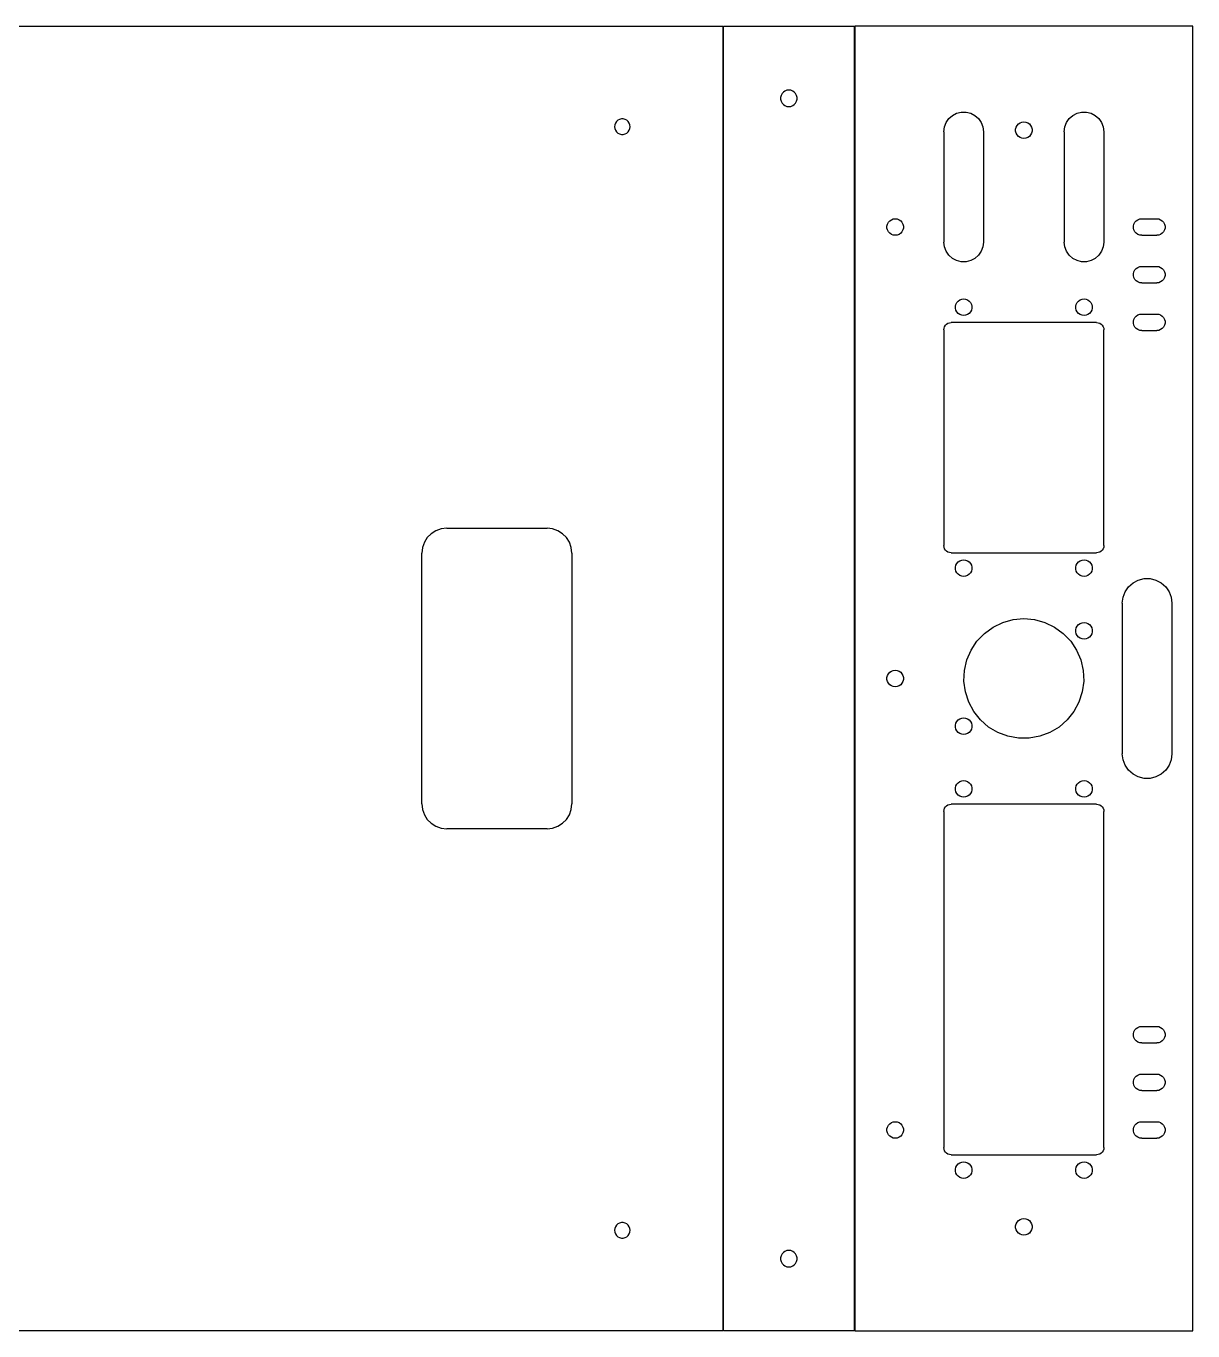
# Model space of a CAD drawing. Extents: x 0 to 990, y 0 to 530.
# Drawn here: x 256.3 to 488.9, y 210.2 to 470.3 of the extents above; entities that cross this region are included whole.
import ezdxf

# ---------------------------------------------------------------- set-up
doc = ezdxf.new("R2010")
doc.units = 0
for name, color, linetype in [('BoxBack_contour', 7, 'CONTINUOUS'), ('BoxBottom_contour', 7, 'CONTINUOUS'), ('BoxFront_contour', 7, 'CONTINUOUS')]:
    doc.layers.add(name, color=color, linetype=linetype)

msp = doc.modelspace()

# ---------------------------------------------------------------- linework, layer by layer
at = {"layer": 'BoxBack_contour'}
for p, q in [((488.9, 470.3), (421.5, 470.3)), ((421.5, 470.3), (421.5, 210.2)), ((488.9, 210.2), (488.9, 470.3)), ((440.956, 452.501), (441.799, 452.943)), ((441.799, 452.943), (442.724, 453.171)), ((442.724, 453.171), (443.676, 453.171)), ((443.676, 453.171), (444.601, 452.943)), ((444.601, 452.943), (445.444, 452.501)), ((464.956, 452.501), (465.799, 452.943)), ((465.799, 452.943), (466.724, 453.171)), ((466.724, 453.171), (467.676, 453.171)), ((467.676, 453.171), (468.601, 452.943)), ((468.601, 452.943), (469.444, 452.501)), ((439.25, 449.25), (439.365, 450.195)), ((439.365, 450.195), (439.702, 451.086)), ((439.702, 451.086), (440.243, 451.869)), ((440.243, 451.869), (440.956, 452.501)), ((445.444, 452.501), (446.157, 451.869)), ((446.157, 451.869), (446.698, 451.086)), ((446.698, 451.086), (447.035, 450.195)), ((447.035, 450.195), (447.15, 449.25)), ((453.562, 449.749), (453.657, 450.135)), ((453.657, 450.135), (453.842, 450.487)), ((453.842, 450.487), (454.106, 450.785)), ((454.106, 450.785), (454.433, 451.011)), ((454.433, 451.011), (454.805, 451.152)), ((454.805, 451.152), (455.2, 451.2)), ((455.2, 451.2), (455.595, 451.152)), ((455.595, 451.152), (455.967, 451.011)), ((455.967, 451.011), (456.294, 450.785)), ((456.294, 450.785), (456.558, 450.487)), ((456.558, 450.487), (456.743, 450.135)), ((456.743, 450.135), (456.838, 449.749)), ((463.25, 449.25), (463.365, 450.195)), ((463.365, 450.195), (463.702, 451.086)), ((463.702, 451.086), (464.243, 451.869)), ((464.243, 451.869), (464.956, 452.501)), ((469.444, 452.501), (470.157, 451.869)), ((470.157, 451.869), (470.698, 451.086)), ((470.698, 451.086), (471.035, 450.195)), ((471.035, 450.195), (471.15, 449.25)), ((439.25, 449.25), (439.25, 427.25)), ((447.15, 449.25), (447.15, 427.25)), ((453.562, 449.351), (453.562, 449.749)), ((453.657, 448.965), (453.562, 449.351)), ((453.842, 448.613), (453.657, 448.965)), ((454.106, 448.315), (453.842, 448.613)), ((454.433, 448.089), (454.106, 448.315)), ((454.805, 447.948), (454.433, 448.089)), ((455.2, 447.9), (454.805, 447.948)), ((455.595, 447.948), (455.2, 447.9)), ((455.967, 448.089), (455.595, 447.948)), ((456.294, 448.315), (455.967, 448.089)), ((456.558, 448.613), (456.294, 448.315)), ((456.743, 448.965), (456.558, 448.613)), ((456.838, 449.351), (456.743, 448.965)), ((456.838, 449.749), (456.838, 449.351)), ((463.25, 449.25), (463.25, 427.25)), ((471.15, 449.25), (471.15, 427.25)), ((428.783, 431.711), (429.155, 431.852)), ((429.155, 431.852), (429.55, 431.9)), ((429.55, 431.9), (429.945, 431.852)), ((429.945, 431.852), (430.317, 431.711)), ((477.933, 431.711), (478.305, 431.852)), ((478.305, 431.852), (478.7, 431.9)), ((478.7, 431.9), (481.7, 431.9)), ((481.7, 431.9), (482.095, 431.852)), ((482.095, 431.852), (482.467, 431.711)), ((427.912, 430.449), (428.007, 430.835)), ((427.912, 430.051), (427.912, 430.449)), ((428.007, 429.665), (427.912, 430.051)), ((428.007, 430.835), (428.192, 431.187)), ((428.192, 429.313), (428.007, 429.665)), ((428.192, 431.187), (428.456, 431.485)), ((428.456, 429.015), (428.192, 429.313)), ((428.456, 431.485), (428.783, 431.711)), ((430.317, 431.711), (430.644, 431.485)), ((430.644, 431.485), (430.908, 431.187)), ((430.908, 429.313), (430.644, 429.015)), ((430.908, 431.187), (431.093, 430.835)), ((431.093, 429.665), (430.908, 429.313)), ((431.093, 430.835), (431.188, 430.449)), ((431.188, 430.051), (431.093, 429.665)), ((431.188, 430.449), (431.188, 430.051)), ((477.062, 430.449), (477.157, 430.835)), ((477.062, 430.051), (477.062, 430.449)), ((477.157, 429.665), (477.062, 430.051)), ((477.157, 430.835), (477.342, 431.187)), ((477.342, 429.313), (477.157, 429.665)), ((477.342, 431.187), (477.606, 431.485)), ((477.606, 429.015), (477.342, 429.313)), ((477.606, 431.485), (477.933, 431.711)), ((482.467, 431.711), (482.794, 431.485)), ((482.794, 431.485), (483.058, 431.187)), ((483.058, 429.313), (482.794, 429.015)), ((483.058, 431.187), (483.243, 430.835)), ((483.243, 429.665), (483.058, 429.313)), ((483.243, 430.835), (483.338, 430.449)), ((483.338, 430.051), (483.243, 429.665)), ((483.338, 430.449), (483.338, 430.051)), ((428.783, 428.789), (428.456, 429.015)), ((429.155, 428.648), (428.783, 428.789)), ((429.55, 428.6), (429.155, 428.648)), ((429.945, 428.648), (429.55, 428.6)), ((430.317, 428.789), (429.945, 428.648)), ((430.644, 429.015), (430.317, 428.789)), ((439.365, 426.305), (439.25, 427.25)), ((447.15, 427.25), (447.035, 426.305)), ((463.365, 426.305), (463.25, 427.25)), ((471.15, 427.25), (471.035, 426.305)), ((477.933, 428.789), (477.606, 429.015)), ((478.305, 428.648), (477.933, 428.789)), ((478.7, 428.6), (478.305, 428.648)), ((478.7, 428.6), (481.7, 428.6)), ((482.095, 428.648), (481.7, 428.6)), ((482.467, 428.789), (482.095, 428.648)), ((482.794, 429.015), (482.467, 428.789)), ((439.702, 425.414), (439.365, 426.305)), ((440.243, 424.631), (439.702, 425.414)), ((440.956, 423.999), (440.243, 424.631)), ((441.799, 423.557), (440.956, 423.999)), ((445.444, 423.999), (444.601, 423.557)), ((446.157, 424.631), (445.444, 423.999)), ((446.698, 425.414), (446.157, 424.631)), ((447.035, 426.305), (446.698, 425.414)), ((463.702, 425.414), (463.365, 426.305)), ((464.243, 424.631), (463.702, 425.414)), ((464.956, 423.999), (464.243, 424.631)), ((465.799, 423.557), (464.956, 423.999)), ((469.444, 423.999), (468.601, 423.557)), ((470.157, 424.631), (469.444, 423.999)), ((470.698, 425.414), (470.157, 424.631)), ((471.035, 426.305), (470.698, 425.414)), ((442.724, 423.329), (441.799, 423.557)), ((443.676, 423.329), (442.724, 423.329)), ((444.601, 423.557), (443.676, 423.329)), ((466.724, 423.329), (465.799, 423.557)), ((467.676, 423.329), (466.724, 423.329)), ((468.601, 423.557), (467.676, 423.329)), ((477.157, 421.335), (477.342, 421.687)), ((477.342, 421.687), (477.606, 421.985)), ((477.606, 421.985), (477.933, 422.211)), ((477.933, 422.211), (478.305, 422.352)), ((478.305, 422.352), (478.7, 422.4)), ((478.7, 422.4), (481.7, 422.4)), ((481.7, 422.4), (482.095, 422.352)), ((482.095, 422.352), (482.467, 422.211)), ((482.467, 422.211), (482.794, 421.985)), ((482.794, 421.985), (483.058, 421.687)), ((483.058, 421.687), (483.243, 421.335)), ((477.062, 420.949), (477.157, 421.335)), ((477.062, 420.551), (477.062, 420.949)), ((477.157, 420.165), (477.062, 420.551)), ((477.342, 419.813), (477.157, 420.165)), ((477.606, 419.515), (477.342, 419.813)), ((477.933, 419.289), (477.606, 419.515)), ((478.305, 419.148), (477.933, 419.289)), ((478.7, 419.1), (478.305, 419.148)), ((478.7, 419.1), (481.7, 419.1)), ((482.095, 419.148), (481.7, 419.1)), ((482.467, 419.289), (482.095, 419.148)), ((482.794, 419.515), (482.467, 419.289)), ((483.058, 419.813), (482.794, 419.515)), ((483.243, 420.165), (483.058, 419.813)), ((483.243, 421.335), (483.338, 420.949)), ((483.338, 420.551), (483.243, 420.165)), ((483.338, 420.949), (483.338, 420.551)), ((441.562, 414.449), (441.657, 414.835)), ((441.562, 414.051), (441.562, 414.449)), ((441.657, 413.665), (441.562, 414.051)), ((441.657, 414.835), (441.842, 415.187)), ((441.842, 413.313), (441.657, 413.665)), ((441.842, 415.187), (442.106, 415.485)), ((442.106, 415.485), (442.433, 415.711)), ((442.433, 415.711), (442.805, 415.852)), ((442.805, 415.852), (443.2, 415.9)), ((443.2, 415.9), (443.595, 415.852)), ((443.595, 415.852), (443.967, 415.711)), ((443.967, 415.711), (444.294, 415.485)), ((444.294, 415.485), (444.558, 415.187)), ((444.558, 415.187), (444.743, 414.835)), ((444.743, 413.665), (444.558, 413.313)), ((444.743, 414.835), (444.838, 414.449)), ((444.838, 414.051), (444.743, 413.665)), ((444.838, 414.449), (444.838, 414.051)), ((465.562, 414.449), (465.657, 414.835)), ((465.562, 414.051), (465.562, 414.449)), ((465.657, 413.665), (465.562, 414.051)), ((465.657, 414.835), (465.842, 415.187)), ((465.842, 413.313), (465.657, 413.665)), ((465.842, 415.187), (466.106, 415.485)), ((466.106, 415.485), (466.433, 415.711)), ((466.433, 415.711), (466.805, 415.852)), ((466.805, 415.852), (467.2, 415.9)), ((467.2, 415.9), (467.595, 415.852)), ((467.595, 415.852), (467.967, 415.711)), ((467.967, 415.711), (468.294, 415.485)), ((468.294, 415.485), (468.558, 415.187)), ((468.558, 415.187), (468.743, 414.835)), ((468.743, 413.665), (468.558, 413.313)), ((468.743, 414.835), (468.838, 414.449)), ((468.838, 414.051), (468.743, 413.665)), ((468.838, 414.449), (468.838, 414.051)), ((439.796, 410.884), (440.071, 411.056)), ((440.071, 411.056), (440.377, 411.164)), ((440.377, 411.164), (440.7, 411.2)), ((469.7, 411.2), (440.7, 411.2)), ((442.106, 413.015), (441.842, 413.313)), ((442.433, 412.789), (442.106, 413.015)), ((442.805, 412.648), (442.433, 412.789)), ((443.2, 412.6), (442.805, 412.648)), ((443.595, 412.648), (443.2, 412.6)), ((443.967, 412.789), (443.595, 412.648)), ((444.294, 413.015), (443.967, 412.789)), ((444.558, 413.313), (444.294, 413.015)), ((466.106, 413.015), (465.842, 413.313)), ((466.433, 412.789), (466.106, 413.015)), ((466.805, 412.648), (466.433, 412.789)), ((467.2, 412.6), (466.805, 412.648)), ((467.595, 412.648), (467.2, 412.6)), ((467.967, 412.789), (467.595, 412.648)), ((468.294, 413.015), (467.967, 412.789)), ((468.558, 413.313), (468.294, 413.015)), ((469.7, 411.2), (470.023, 411.164)), ((470.023, 411.164), (470.329, 411.056)), ((470.329, 411.056), (470.604, 410.884)), ((477.062, 411.449), (477.157, 411.835)), ((477.062, 411.051), (477.062, 411.449)), ((477.157, 410.665), (477.062, 411.051)), ((477.157, 411.835), (477.342, 412.187)), ((477.342, 412.187), (477.606, 412.485)), ((477.606, 412.485), (477.933, 412.711)), ((477.933, 412.711), (478.305, 412.852)), ((478.305, 412.852), (478.7, 412.9)), ((478.7, 412.9), (481.7, 412.9)), ((481.7, 412.9), (482.095, 412.852)), ((482.095, 412.852), (482.467, 412.711)), ((482.467, 412.711), (482.794, 412.485)), ((482.794, 412.485), (483.058, 412.187)), ((483.058, 412.187), (483.243, 411.835)), ((483.243, 411.835), (483.338, 411.449)), ((483.338, 411.051), (483.243, 410.665)), ((483.338, 411.449), (483.338, 411.051)), ((439.25, 409.75), (439.286, 410.073)), ((439.25, 409.75), (439.25, 366.75)), ((439.286, 410.073), (439.394, 410.379)), ((439.394, 410.379), (439.566, 410.654)), ((439.566, 410.654), (439.796, 410.884)), ((470.604, 410.884), (470.834, 410.654)), ((470.834, 410.654), (471.006, 410.379)), ((471.006, 410.379), (471.114, 410.073)), ((471.114, 410.073), (471.15, 409.75)), ((471.15, 366.75), (471.15, 409.75)), ((477.342, 410.313), (477.157, 410.665)), ((477.606, 410.015), (477.342, 410.313)), ((477.933, 409.789), (477.606, 410.015)), ((478.305, 409.648), (477.933, 409.789)), ((478.7, 409.6), (478.305, 409.648)), ((478.7, 409.6), (481.7, 409.6)), ((482.095, 409.648), (481.7, 409.6)), ((482.467, 409.789), (482.095, 409.648)), ((482.794, 410.015), (482.467, 409.789)), ((483.058, 410.313), (482.794, 410.015)), ((483.243, 410.665), (483.058, 410.313)), ((439.286, 366.427), (439.25, 366.75)), ((471.15, 366.75), (471.114, 366.427)), ((439.394, 366.121), (439.286, 366.427)), ((439.566, 365.846), (439.394, 366.121)), ((439.796, 365.616), (439.566, 365.846)), ((440.071, 365.444), (439.796, 365.616)), ((440.377, 365.336), (440.071, 365.444)), ((440.7, 365.3), (440.377, 365.336)), ((440.7, 365.3), (469.7, 365.3)), ((470.023, 365.336), (469.7, 365.3)), ((470.329, 365.444), (470.023, 365.336)), ((470.604, 365.616), (470.329, 365.444)), ((470.834, 365.846), (470.604, 365.616)), ((471.006, 366.121), (470.834, 365.846)), ((471.114, 366.427), (471.006, 366.121)), ((441.562, 362.449), (441.657, 362.835)), ((441.562, 362.051), (441.562, 362.449)), ((441.657, 361.665), (441.562, 362.051)), ((441.657, 362.835), (441.842, 363.187)), ((441.842, 361.313), (441.657, 361.665)), ((441.842, 363.187), (442.106, 363.485)), ((442.106, 363.485), (442.433, 363.711)), ((442.433, 363.711), (442.805, 363.852)), ((442.805, 363.852), (443.2, 363.9)), ((443.2, 363.9), (443.595, 363.852)), ((443.595, 363.852), (443.967, 363.711)), ((443.967, 363.711), (444.294, 363.485)), ((444.294, 363.485), (444.558, 363.187)), ((444.558, 363.187), (444.743, 362.835)), ((444.743, 361.665), (444.558, 361.313)), ((444.743, 362.835), (444.838, 362.449)), ((444.838, 362.051), (444.743, 361.665)), ((444.838, 362.449), (444.838, 362.051)), ((465.562, 362.449), (465.657, 362.835)), ((465.562, 362.051), (465.562, 362.449)), ((465.657, 361.665), (465.562, 362.051)), ((465.657, 362.835), (465.842, 363.187)), ((465.842, 361.313), (465.657, 361.665)), ((465.842, 363.187), (466.106, 363.485)), ((466.106, 363.485), (466.433, 363.711)), ((466.433, 363.711), (466.805, 363.852)), ((466.805, 363.852), (467.2, 363.9)), ((467.2, 363.9), (467.595, 363.852)), ((467.595, 363.852), (467.967, 363.711)), ((467.967, 363.711), (468.294, 363.485)), ((468.294, 363.485), (468.558, 363.187)), ((468.558, 363.187), (468.743, 362.835)), ((468.743, 361.665), (468.558, 361.313)), ((468.743, 362.835), (468.838, 362.449)), ((468.838, 362.051), (468.743, 361.665)), ((468.838, 362.449), (468.838, 362.051)), ((442.106, 361.015), (441.842, 361.313)), ((442.433, 360.789), (442.106, 361.015)), ((442.805, 360.648), (442.433, 360.789)), ((443.2, 360.6), (442.805, 360.648)), ((443.595, 360.648), (443.2, 360.6)), ((443.967, 360.789), (443.595, 360.648)), ((444.294, 361.015), (443.967, 360.789)), ((444.558, 361.313), (444.294, 361.015)), ((466.106, 361.015), (465.842, 361.313)), ((466.433, 360.789), (466.106, 361.015)), ((466.805, 360.648), (466.433, 360.789)), ((467.2, 360.6), (466.805, 360.648)), ((467.595, 360.648), (467.2, 360.6)), ((467.967, 360.789), (467.595, 360.648)), ((468.294, 361.015), (467.967, 360.789)), ((468.558, 361.313), (468.294, 361.015)), ((476.07, 358.532), (476.963, 359.324)), ((476.963, 359.324), (478.02, 359.878)), ((478.02, 359.878), (479.178, 360.164)), ((479.178, 360.164), (480.372, 360.164)), ((480.372, 360.164), (481.53, 359.878)), ((481.53, 359.878), (482.587, 359.324)), ((482.587, 359.324), (483.48, 358.532)), ((474.825, 355.25), (474.969, 356.435)), ((474.969, 356.435), (475.392, 357.55)), ((475.392, 357.55), (476.07, 358.532)), ((483.48, 358.532), (484.158, 357.55)), ((484.158, 357.55), (484.581, 356.435)), ((484.581, 356.435), (484.725, 355.25)), ((474.825, 355.25), (474.825, 325.25)), ((484.725, 355.25), (484.725, 325.25)), ((449.071, 350.508), (451.001, 351.438)), ((451.001, 351.438), (453.066, 352.008)), ((453.066, 352.008), (455.2, 352.2)), ((455.2, 352.2), (457.334, 352.008)), ((457.334, 352.008), (459.399, 351.438)), ((459.399, 351.438), (461.329, 350.508)), ((466.106, 350.985), (466.433, 351.211)), ((466.433, 351.211), (466.805, 351.352)), ((466.805, 351.352), (467.2, 351.4)), ((467.2, 351.4), (467.595, 351.352)), ((467.595, 351.352), (467.967, 351.211)), ((467.967, 351.211), (468.294, 350.985)), ((445.857, 347.701), (447.338, 349.249)), ((447.338, 349.249), (449.071, 350.508)), ((461.329, 350.508), (463.062, 349.249)), ((463.062, 349.249), (464.543, 347.701)), ((465.562, 349.949), (465.657, 350.335)), ((465.562, 349.551), (465.562, 349.949)), ((465.657, 349.165), (465.562, 349.551)), ((465.657, 350.335), (465.842, 350.687)), ((465.842, 348.813), (465.657, 349.165)), ((465.842, 350.687), (466.106, 350.985)), ((466.106, 348.515), (465.842, 348.813)), ((468.294, 350.985), (468.558, 350.687)), ((468.558, 348.813), (468.294, 348.515)), ((468.558, 350.687), (468.743, 350.335)), ((468.743, 349.165), (468.558, 348.813)), ((468.743, 350.335), (468.838, 349.949)), ((468.838, 349.551), (468.743, 349.165)), ((468.838, 349.949), (468.838, 349.551)), ((444.677, 345.913), (445.857, 347.701)), ((464.543, 347.701), (465.723, 345.913)), ((466.433, 348.289), (466.106, 348.515)), ((466.805, 348.148), (466.433, 348.289)), ((467.2, 348.1), (466.805, 348.148)), ((467.595, 348.148), (467.2, 348.1)), ((467.967, 348.289), (467.595, 348.148)), ((468.294, 348.515), (467.967, 348.289)), ((443.358, 341.854), (443.835, 343.943)), ((443.835, 343.943), (444.677, 345.913)), ((465.723, 345.913), (466.565, 343.943)), ((466.565, 343.943), (467.042, 341.854)), ((427.912, 340.449), (428.007, 340.835)), ((428.007, 340.835), (428.192, 341.187)), ((428.192, 341.187), (428.456, 341.485)), ((428.456, 341.485), (428.783, 341.711)), ((428.783, 341.711), (429.155, 341.852)), ((429.155, 341.852), (429.55, 341.9)), ((429.55, 341.9), (429.945, 341.852)), ((429.945, 341.852), (430.317, 341.711)), ((430.317, 341.711), (430.644, 341.485)), ((430.644, 341.485), (430.908, 341.187)), ((430.908, 341.187), (431.093, 340.835)), ((431.093, 340.835), (431.188, 340.449)), ((443.262, 339.714), (443.358, 341.854)), ((467.042, 341.854), (467.138, 339.714)), ((427.912, 340.051), (427.912, 340.449)), ((428.007, 339.665), (427.912, 340.051)), ((428.192, 339.313), (428.007, 339.665)), ((428.456, 339.015), (428.192, 339.313)), ((428.783, 338.789), (428.456, 339.015)), ((429.155, 338.648), (428.783, 338.789)), ((429.55, 338.6), (429.155, 338.648)), ((429.945, 338.648), (429.55, 338.6)), ((430.317, 338.789), (429.945, 338.648)), ((430.644, 339.015), (430.317, 338.789)), ((430.908, 339.313), (430.644, 339.015)), ((431.093, 339.665), (430.908, 339.313)), ((431.188, 340.051), (431.093, 339.665)), ((431.188, 340.449), (431.188, 340.051)), ((443.55, 337.591), (443.262, 339.714)), ((467.138, 339.714), (466.85, 337.591)), ((444.212, 335.553), (443.55, 337.591)), ((445.227, 333.667), (444.212, 335.553)), ((466.188, 335.553), (465.173, 333.667)), ((466.85, 337.591), (466.188, 335.553)), ((446.563, 331.992), (445.227, 333.667)), ((465.173, 333.667), (463.837, 331.992)), ((441.562, 330.949), (441.657, 331.335)), ((441.562, 330.551), (441.562, 330.949)), ((441.657, 330.165), (441.562, 330.551)), ((441.657, 331.335), (441.842, 331.687)), ((441.842, 331.687), (442.106, 331.985)), ((442.106, 331.985), (442.433, 332.211)), ((442.433, 332.211), (442.805, 332.352)), ((442.805, 332.352), (443.2, 332.4)), ((443.2, 332.4), (443.595, 332.352)), ((443.595, 332.352), (443.967, 332.211)), ((443.967, 332.211), (444.294, 331.985)), ((444.294, 331.985), (444.558, 331.687)), ((444.558, 331.687), (444.743, 331.335)), ((444.743, 331.335), (444.838, 330.949)), ((444.838, 330.551), (444.743, 330.165)), ((444.838, 330.949), (444.838, 330.551)), ((448.176, 330.582), (446.563, 331.992)), ((450.015, 329.483), (448.176, 330.582)), ((462.224, 330.582), (460.385, 329.483)), ((463.837, 331.992), (462.224, 330.582)), ((441.842, 329.813), (441.657, 330.165)), ((442.106, 329.515), (441.842, 329.813)), ((442.433, 329.289), (442.106, 329.515)), ((442.805, 329.148), (442.433, 329.289)), ((443.2, 329.1), (442.805, 329.148)), ((443.595, 329.148), (443.2, 329.1)), ((443.967, 329.289), (443.595, 329.148)), ((444.294, 329.515), (443.967, 329.289)), ((444.558, 329.813), (444.294, 329.515)), ((444.743, 330.165), (444.558, 329.813)), ((452.021, 328.731), (450.015, 329.483)), ((454.129, 328.348), (452.021, 328.731)), ((456.271, 328.348), (454.129, 328.348)), ((458.379, 328.731), (456.271, 328.348)), ((460.385, 329.483), (458.379, 328.731)), ((474.969, 324.065), (474.825, 325.25)), ((484.725, 325.25), (484.581, 324.065)), ((475.392, 322.95), (474.969, 324.065)), ((476.07, 321.968), (475.392, 322.95)), ((484.158, 322.95), (483.48, 321.968)), ((484.581, 324.065), (484.158, 322.95)), ((476.963, 321.176), (476.07, 321.968)), ((478.02, 320.622), (476.963, 321.176)), ((479.178, 320.336), (478.02, 320.622)), ((480.372, 320.336), (479.178, 320.336)), ((481.53, 320.622), (480.372, 320.336)), ((482.587, 321.176), (481.53, 320.622)), ((483.48, 321.968), (482.587, 321.176)), ((441.562, 318.449), (441.657, 318.835)), ((441.562, 318.051), (441.562, 318.449)), ((441.657, 317.665), (441.562, 318.051)), ((441.657, 318.835), (441.842, 319.187)), ((441.842, 317.313), (441.657, 317.665)), ((441.842, 319.187), (442.106, 319.485)), ((442.106, 319.485), (442.433, 319.711)), ((442.433, 319.711), (442.805, 319.852)), ((442.805, 319.852), (443.2, 319.9)), ((443.2, 319.9), (443.595, 319.852)), ((443.595, 319.852), (443.967, 319.711)), ((443.967, 319.711), (444.294, 319.485)), ((444.294, 319.485), (444.558, 319.187)), ((444.558, 319.187), (444.743, 318.835)), ((444.743, 317.665), (444.558, 317.313)), ((444.743, 318.835), (444.838, 318.449)), ((444.838, 318.051), (444.743, 317.665)), ((444.838, 318.449), (444.838, 318.051)), ((465.562, 318.449), (465.657, 318.835)), ((465.562, 318.051), (465.562, 318.449)), ((465.657, 317.665), (465.562, 318.051)), ((465.657, 318.835), (465.842, 319.187)), ((465.842, 317.313), (465.657, 317.665)), ((465.842, 319.187), (466.106, 319.485)), ((466.106, 319.485), (466.433, 319.711)), ((466.433, 319.711), (466.805, 319.852)), ((466.805, 319.852), (467.2, 319.9)), ((467.2, 319.9), (467.595, 319.852)), ((467.595, 319.852), (467.967, 319.711)), ((467.967, 319.711), (468.294, 319.485)), ((468.294, 319.485), (468.558, 319.187)), ((468.558, 319.187), (468.743, 318.835)), ((468.743, 317.665), (468.558, 317.313)), ((468.743, 318.835), (468.838, 318.449)), ((468.838, 318.051), (468.743, 317.665)), ((468.838, 318.449), (468.838, 318.051)), ((439.566, 314.654), (439.796, 314.884)), ((439.796, 314.884), (440.071, 315.056)), ((440.071, 315.056), (440.377, 315.164)), ((440.377, 315.164), (440.7, 315.2)), ((469.7, 315.2), (440.7, 315.2)), ((442.106, 317.015), (441.842, 317.313)), ((442.433, 316.789), (442.106, 317.015)), ((442.805, 316.648), (442.433, 316.789)), ((443.2, 316.6), (442.805, 316.648)), ((443.595, 316.648), (443.2, 316.6)), ((443.967, 316.789), (443.595, 316.648)), ((444.294, 317.015), (443.967, 316.789)), ((444.558, 317.313), (444.294, 317.015)), ((466.106, 317.015), (465.842, 317.313)), ((466.433, 316.789), (466.106, 317.015)), ((466.805, 316.648), (466.433, 316.789)), ((467.2, 316.6), (466.805, 316.648)), ((467.595, 316.648), (467.2, 316.6)), ((467.967, 316.789), (467.595, 316.648)), ((468.294, 317.015), (467.967, 316.789)), ((468.558, 317.313), (468.294, 317.015)), ((469.7, 315.2), (470.023, 315.164)), ((470.023, 315.164), (470.329, 315.056)), ((470.329, 315.056), (470.604, 314.884)), ((470.604, 314.884), (470.834, 314.654)), ((439.25, 313.75), (439.286, 314.073)), ((439.25, 313.75), (439.25, 246.75)), ((439.286, 314.073), (439.394, 314.379)), ((439.394, 314.379), (439.566, 314.654)), ((470.834, 314.654), (471.006, 314.379)), ((471.006, 314.379), (471.114, 314.073)), ((471.114, 314.073), (471.15, 313.75)), ((471.15, 246.75), (471.15, 313.75)), ((477.606, 270.485), (477.933, 270.711)), ((477.933, 270.711), (478.305, 270.852)), ((478.305, 270.852), (478.7, 270.9)), ((478.7, 270.9), (481.7, 270.9)), ((481.7, 270.9), (482.095, 270.852)), ((482.095, 270.852), (482.467, 270.711)), ((482.467, 270.711), (482.794, 270.485)), ((477.062, 269.449), (477.157, 269.835)), ((477.062, 269.051), (477.062, 269.449)), ((477.157, 268.665), (477.062, 269.051)), ((477.157, 269.835), (477.342, 270.187)), ((477.342, 268.313), (477.157, 268.665)), ((477.342, 270.187), (477.606, 270.485)), ((477.606, 268.015), (477.342, 268.313)), ((477.933, 267.789), (477.606, 268.015)), ((482.794, 268.015), (482.467, 267.789)), ((482.794, 270.485), (483.058, 270.187)), ((483.058, 268.313), (482.794, 268.015)), ((483.058, 270.187), (483.243, 269.835)), ((483.243, 268.665), (483.058, 268.313)), ((483.243, 269.835), (483.338, 269.449)), ((483.338, 269.051), (483.243, 268.665)), ((483.338, 269.449), (483.338, 269.051)), ((478.305, 267.648), (477.933, 267.789)), ((478.7, 267.6), (478.305, 267.648)), ((478.7, 267.6), (481.7, 267.6)), ((482.095, 267.648), (481.7, 267.6)), ((482.467, 267.789), (482.095, 267.648)), ((477.062, 259.949), (477.157, 260.335)), ((477.157, 260.335), (477.342, 260.687)), ((477.342, 260.687), (477.606, 260.985)), ((477.606, 260.985), (477.933, 261.211)), ((477.933, 261.211), (478.305, 261.352)), ((478.305, 261.352), (478.7, 261.4)), ((478.7, 261.4), (481.7, 261.4)), ((481.7, 261.4), (482.095, 261.352)), ((482.095, 261.352), (482.467, 261.211)), ((482.467, 261.211), (482.794, 260.985)), ((482.794, 260.985), (483.058, 260.687)), ((483.058, 260.687), (483.243, 260.335)), ((483.243, 260.335), (483.338, 259.949)), ((477.062, 259.551), (477.062, 259.949)), ((477.157, 259.165), (477.062, 259.551)), ((477.342, 258.813), (477.157, 259.165)), ((477.606, 258.515), (477.342, 258.813)), ((477.933, 258.289), (477.606, 258.515)), ((478.305, 258.148), (477.933, 258.289)), ((478.7, 258.1), (478.305, 258.148)), ((478.7, 258.1), (481.7, 258.1)), ((482.095, 258.148), (481.7, 258.1)), ((482.467, 258.289), (482.095, 258.148)), ((482.794, 258.515), (482.467, 258.289)), ((483.058, 258.813), (482.794, 258.515)), ((483.243, 259.165), (483.058, 258.813)), ((483.338, 259.551), (483.243, 259.165)), ((483.338, 259.949), (483.338, 259.551)), ((427.912, 250.449), (428.007, 250.835)), ((427.912, 250.051), (427.912, 250.449)), ((428.007, 249.665), (427.912, 250.051)), ((428.007, 250.835), (428.192, 251.187)), ((428.192, 251.187), (428.456, 251.485)), ((428.456, 251.485), (428.783, 251.711)), ((428.783, 251.711), (429.155, 251.852)), ((429.155, 251.852), (429.55, 251.9)), ((429.55, 251.9), (429.945, 251.852)), ((429.945, 251.852), (430.317, 251.711)), ((430.317, 251.711), (430.644, 251.485)), ((430.644, 251.485), (430.908, 251.187)), ((430.908, 251.187), (431.093, 250.835)), ((431.093, 250.835), (431.188, 250.449)), ((431.188, 250.051), (431.093, 249.665)), ((431.188, 250.449), (431.188, 250.051)), ((477.062, 250.449), (477.157, 250.835)), ((477.062, 250.051), (477.062, 250.449)), ((477.157, 249.665), (477.062, 250.051)), ((477.157, 250.835), (477.342, 251.187)), ((477.342, 251.187), (477.606, 251.485)), ((477.606, 251.485), (477.933, 251.711)), ((477.933, 251.711), (478.305, 251.852)), ((478.305, 251.852), (478.7, 251.9)), ((478.7, 251.9), (481.7, 251.9)), ((481.7, 251.9), (482.095, 251.852)), ((482.095, 251.852), (482.467, 251.711)), ((482.467, 251.711), (482.794, 251.485)), ((482.794, 251.485), (483.058, 251.187)), ((483.058, 251.187), (483.243, 250.835)), ((483.243, 250.835), (483.338, 250.449)), ((483.338, 250.051), (483.243, 249.665)), ((483.338, 250.449), (483.338, 250.051)), ((428.192, 249.313), (428.007, 249.665)), ((428.456, 249.015), (428.192, 249.313)), ((428.783, 248.789), (428.456, 249.015)), ((429.155, 248.648), (428.783, 248.789)), ((429.55, 248.6), (429.155, 248.648)), ((429.945, 248.648), (429.55, 248.6)), ((430.317, 248.789), (429.945, 248.648)), ((430.644, 249.015), (430.317, 248.789)), ((430.908, 249.313), (430.644, 249.015)), ((431.093, 249.665), (430.908, 249.313)), ((477.342, 249.313), (477.157, 249.665)), ((477.606, 249.015), (477.342, 249.313)), ((477.933, 248.789), (477.606, 249.015)), ((478.305, 248.648), (477.933, 248.789)), ((478.7, 248.6), (478.305, 248.648)), ((478.7, 248.6), (481.7, 248.6)), ((482.095, 248.648), (481.7, 248.6)), ((482.467, 248.789), (482.095, 248.648)), ((482.794, 249.015), (482.467, 248.789)), ((483.058, 249.313), (482.794, 249.015)), ((483.243, 249.665), (483.058, 249.313)), ((439.286, 246.427), (439.25, 246.75)), ((439.394, 246.121), (439.286, 246.427)), ((439.566, 245.846), (439.394, 246.121)), ((439.796, 245.616), (439.566, 245.846)), ((440.071, 245.444), (439.796, 245.616)), ((440.377, 245.336), (440.071, 245.444)), ((440.7, 245.3), (440.377, 245.336)), ((440.7, 245.3), (469.7, 245.3)), ((470.023, 245.336), (469.7, 245.3)), ((470.329, 245.444), (470.023, 245.336)), ((470.604, 245.616), (470.329, 245.444)), ((470.834, 245.846), (470.604, 245.616)), ((471.006, 246.121), (470.834, 245.846)), ((471.114, 246.427), (471.006, 246.121)), ((471.15, 246.75), (471.114, 246.427)), ((441.562, 242.449), (441.657, 242.835)), ((441.562, 242.051), (441.562, 242.449)), ((441.657, 241.665), (441.562, 242.051)), ((441.657, 242.835), (441.842, 243.187)), ((441.842, 243.187), (442.106, 243.485)), ((442.106, 243.485), (442.433, 243.711)), ((442.433, 243.711), (442.805, 243.852)), ((442.805, 243.852), (443.2, 243.9)), ((443.2, 243.9), (443.595, 243.852)), ((443.595, 243.852), (443.967, 243.711)), ((443.967, 243.711), (444.294, 243.485)), ((444.294, 243.485), (444.558, 243.187)), ((444.558, 243.187), (444.743, 242.835)), ((444.743, 242.835), (444.838, 242.449)), ((444.838, 242.051), (444.743, 241.665)), ((444.838, 242.449), (444.838, 242.051)), ((465.562, 242.449), (465.657, 242.835)), ((465.562, 242.051), (465.562, 242.449)), ((465.657, 241.665), (465.562, 242.051)), ((465.657, 242.835), (465.842, 243.187)), ((465.842, 243.187), (466.106, 243.485)), ((466.106, 243.485), (466.433, 243.711)), ((466.433, 243.711), (466.805, 243.852)), ((466.805, 243.852), (467.2, 243.9)), ((467.2, 243.9), (467.595, 243.852)), ((467.595, 243.852), (467.967, 243.711)), ((467.967, 243.711), (468.294, 243.485)), ((468.294, 243.485), (468.558, 243.187)), ((468.558, 243.187), (468.743, 242.835)), ((468.743, 242.835), (468.838, 242.449)), ((468.838, 242.051), (468.743, 241.665)), ((468.838, 242.449), (468.838, 242.051)), ((441.842, 241.313), (441.657, 241.665)), ((442.106, 241.015), (441.842, 241.313)), ((442.433, 240.789), (442.106, 241.015)), ((442.805, 240.648), (442.433, 240.789)), ((443.2, 240.6), (442.805, 240.648)), ((443.595, 240.648), (443.2, 240.6)), ((443.967, 240.789), (443.595, 240.648)), ((444.294, 241.015), (443.967, 240.789)), ((444.558, 241.313), (444.294, 241.015)), ((444.743, 241.665), (444.558, 241.313)), ((465.842, 241.313), (465.657, 241.665)), ((466.106, 241.015), (465.842, 241.313)), ((466.433, 240.789), (466.106, 241.015)), ((466.805, 240.648), (466.433, 240.789)), ((467.2, 240.6), (466.805, 240.648)), ((467.595, 240.648), (467.2, 240.6)), ((467.967, 240.789), (467.595, 240.648)), ((468.294, 241.015), (467.967, 240.789)), ((468.558, 241.313), (468.294, 241.015)), ((468.743, 241.665), (468.558, 241.313)), ((453.562, 231.149), (453.657, 231.535)), ((453.657, 231.535), (453.842, 231.887)), ((453.842, 231.887), (454.106, 232.185)), ((454.106, 232.185), (454.433, 232.411)), ((454.433, 232.411), (454.805, 232.552)), ((454.805, 232.552), (455.2, 232.6)), ((455.2, 232.6), (455.595, 232.552)), ((455.595, 232.552), (455.967, 232.411)), ((455.967, 232.411), (456.294, 232.185)), ((456.294, 232.185), (456.558, 231.887)), ((456.558, 231.887), (456.743, 231.535)), ((456.743, 231.535), (456.838, 231.149)), ((453.562, 230.751), (453.562, 231.149)), ((453.657, 230.365), (453.562, 230.751)), ((453.842, 230.013), (453.657, 230.365)), ((454.106, 229.715), (453.842, 230.013)), ((454.433, 229.489), (454.106, 229.715)), ((454.805, 229.348), (454.433, 229.489)), ((455.2, 229.3), (454.805, 229.348)), ((455.595, 229.348), (455.2, 229.3)), ((455.967, 229.489), (455.595, 229.348)), ((456.294, 229.715), (455.967, 229.489)), ((456.558, 230.013), (456.294, 229.715)), ((456.743, 230.365), (456.558, 230.013)), ((456.838, 230.751), (456.743, 230.365)), ((456.838, 231.149), (456.838, 230.751)), ((421.5, 210.2), (488.9, 210.2))]:
    msp.add_line(p, q, dxfattribs=at)
at = {"layer": 'BoxBottom_contour'}
for p, q in [((135.1, 470.3), (395.2, 470.3)), ((395.2, 470.3), (395.2, 210.2)), ((373.645, 450.621), (373.6, 450.25)), ((373.6, 450.25), (373.645, 449.879)), ((373.778, 450.97), (373.645, 450.621)), ((373.99, 451.278), (373.778, 450.97)), ((374.269, 451.526), (373.99, 451.278)), ((374.6, 451.699), (374.269, 451.526)), ((374.963, 451.789), (374.6, 451.699)), ((375.337, 451.789), (374.963, 451.789)), ((375.7, 451.699), (375.337, 451.789)), ((376.031, 451.526), (375.7, 451.699)), ((376.31, 451.278), (376.031, 451.526)), ((376.522, 450.97), (376.31, 451.278)), ((376.655, 450.621), (376.522, 450.97)), ((376.7, 450.25), (376.655, 450.621)), ((376.655, 449.879), (376.7, 450.25)), ((373.645, 449.879), (373.778, 449.53)), ((373.778, 449.53), (373.99, 449.222)), ((373.99, 449.222), (374.269, 448.974)), ((374.269, 448.974), (374.6, 448.801)), ((374.6, 448.801), (374.963, 448.711)), ((374.963, 448.711), (375.337, 448.711)), ((375.337, 448.711), (375.7, 448.801)), ((375.7, 448.801), (376.031, 448.974)), ((376.031, 448.974), (376.31, 449.222)), ((376.31, 449.222), (376.522, 449.53)), ((376.522, 449.53), (376.655, 449.879)), ((338.002, 369.71), (337.064, 369.12)), ((339.049, 370.076), (338.002, 369.71)), ((340.15, 370.2), (339.049, 370.076)), ((340.15, 370.2), (360.15, 370.2)), ((361.251, 370.076), (360.15, 370.2)), ((362.298, 369.71), (361.251, 370.076)), ((363.236, 369.12), (362.298, 369.71)), ((335.69, 367.398), (335.324, 366.351)), ((336.28, 368.336), (335.69, 367.398)), ((337.064, 369.12), (336.28, 368.336)), ((364.02, 368.336), (363.236, 369.12)), ((364.61, 367.398), (364.02, 368.336)), ((364.976, 366.351), (364.61, 367.398)), ((335.324, 366.351), (335.2, 365.25)), ((335.2, 315.25), (335.2, 365.25)), ((365.1, 365.25), (364.976, 366.351)), ((365.1, 365.25), (365.1, 315.25)), ((335.2, 315.25), (335.324, 314.149)), ((364.976, 314.149), (365.1, 315.25)), ((335.324, 314.149), (335.69, 313.102)), ((335.69, 313.102), (336.28, 312.164)), ((336.28, 312.164), (337.064, 311.38)), ((363.236, 311.38), (364.02, 312.164)), ((364.02, 312.164), (364.61, 313.102)), ((364.61, 313.102), (364.976, 314.149)), ((337.064, 311.38), (338.002, 310.79)), ((338.002, 310.79), (339.049, 310.424)), ((339.049, 310.424), (340.15, 310.3)), ((360.15, 310.3), (340.15, 310.3)), ((360.15, 310.3), (361.251, 310.424)), ((361.251, 310.424), (362.298, 310.79)), ((362.298, 310.79), (363.236, 311.38)), ((374.269, 231.526), (373.99, 231.278)), ((374.6, 231.699), (374.269, 231.526)), ((374.963, 231.789), (374.6, 231.699)), ((375.337, 231.789), (374.963, 231.789)), ((375.7, 231.699), (375.337, 231.789)), ((376.031, 231.526), (375.7, 231.699)), ((376.31, 231.278), (376.031, 231.526)), ((373.645, 230.621), (373.6, 230.25)), ((373.6, 230.25), (373.645, 229.879)), ((373.778, 230.97), (373.645, 230.621)), ((373.645, 229.879), (373.778, 229.53)), ((373.99, 231.278), (373.778, 230.97)), ((373.778, 229.53), (373.99, 229.222)), ((373.99, 229.222), (374.269, 228.974)), ((374.269, 228.974), (374.6, 228.801)), ((375.7, 228.801), (376.031, 228.974)), ((376.031, 228.974), (376.31, 229.222)), ((376.522, 230.97), (376.31, 231.278)), ((376.31, 229.222), (376.522, 229.53)), ((376.655, 230.621), (376.522, 230.97)), ((376.522, 229.53), (376.655, 229.879)), ((376.7, 230.25), (376.655, 230.621)), ((376.655, 229.879), (376.7, 230.25)), ((374.6, 228.801), (374.963, 228.711)), ((374.963, 228.711), (375.337, 228.711)), ((375.337, 228.711), (375.7, 228.801)), ((395.2, 210.2), (135.1, 210.2))]:
    msp.add_line(p, q, dxfattribs=at)
at = {"layer": 'BoxFront_contour'}
for p, q in [((395.3, 210.2), (395.3, 470.3)), ((395.3, 470.3), (421.4, 470.3)), ((421.4, 470.3), (421.4, 210.2)), ((406.807, 456.485), (406.712, 456.099)), ((406.712, 456.099), (406.712, 455.701)), ((406.712, 455.701), (406.807, 455.315)), ((406.992, 456.837), (406.807, 456.485)), ((406.807, 455.315), (406.992, 454.963)), ((407.256, 457.135), (406.992, 456.837)), ((407.583, 457.361), (407.256, 457.135)), ((407.955, 457.502), (407.583, 457.361)), ((408.35, 457.55), (407.955, 457.502)), ((408.745, 457.502), (408.35, 457.55)), ((409.117, 457.361), (408.745, 457.502)), ((409.444, 457.135), (409.117, 457.361)), ((409.708, 456.837), (409.444, 457.135)), ((409.893, 456.485), (409.708, 456.837)), ((409.708, 454.963), (409.893, 455.315)), ((409.988, 456.099), (409.893, 456.485)), ((409.893, 455.315), (409.988, 455.701)), ((409.988, 455.701), (409.988, 456.099)), ((406.992, 454.963), (407.256, 454.665)), ((407.256, 454.665), (407.583, 454.439)), ((407.583, 454.439), (407.955, 454.298)), ((407.955, 454.298), (408.35, 454.25)), ((408.35, 454.25), (408.745, 454.298)), ((408.745, 454.298), (409.117, 454.439)), ((409.117, 454.439), (409.444, 454.665)), ((409.444, 454.665), (409.708, 454.963)), ((406.807, 225.185), (406.712, 224.799)), ((406.712, 224.799), (406.712, 224.401)), ((406.712, 224.401), (406.807, 224.015)), ((406.992, 225.537), (406.807, 225.185)), ((406.807, 224.015), (406.992, 223.663)), ((407.256, 225.835), (406.992, 225.537)), ((407.583, 226.061), (407.256, 225.835)), ((407.955, 226.202), (407.583, 226.061)), ((408.35, 226.25), (407.955, 226.202)), ((408.745, 226.202), (408.35, 226.25)), ((409.117, 226.061), (408.745, 226.202)), ((409.444, 225.835), (409.117, 226.061)), ((409.708, 225.537), (409.444, 225.835)), ((409.893, 225.185), (409.708, 225.537)), ((409.708, 223.663), (409.893, 224.015)), ((409.988, 224.799), (409.893, 225.185)), ((409.893, 224.015), (409.988, 224.401)), ((409.988, 224.401), (409.988, 224.799)), ((406.992, 223.663), (407.256, 223.365)), ((407.256, 223.365), (407.583, 223.139)), ((407.583, 223.139), (407.955, 222.998)), ((407.955, 222.998), (408.35, 222.95)), ((408.35, 222.95), (408.745, 222.998)), ((408.745, 222.998), (409.117, 223.139)), ((409.117, 223.139), (409.444, 223.365)), ((409.444, 223.365), (409.708, 223.663)), ((421.4, 210.2), (395.3, 210.2))]:
    msp.add_line(p, q, dxfattribs=at)

doc.saveas('drawing.dxf')
